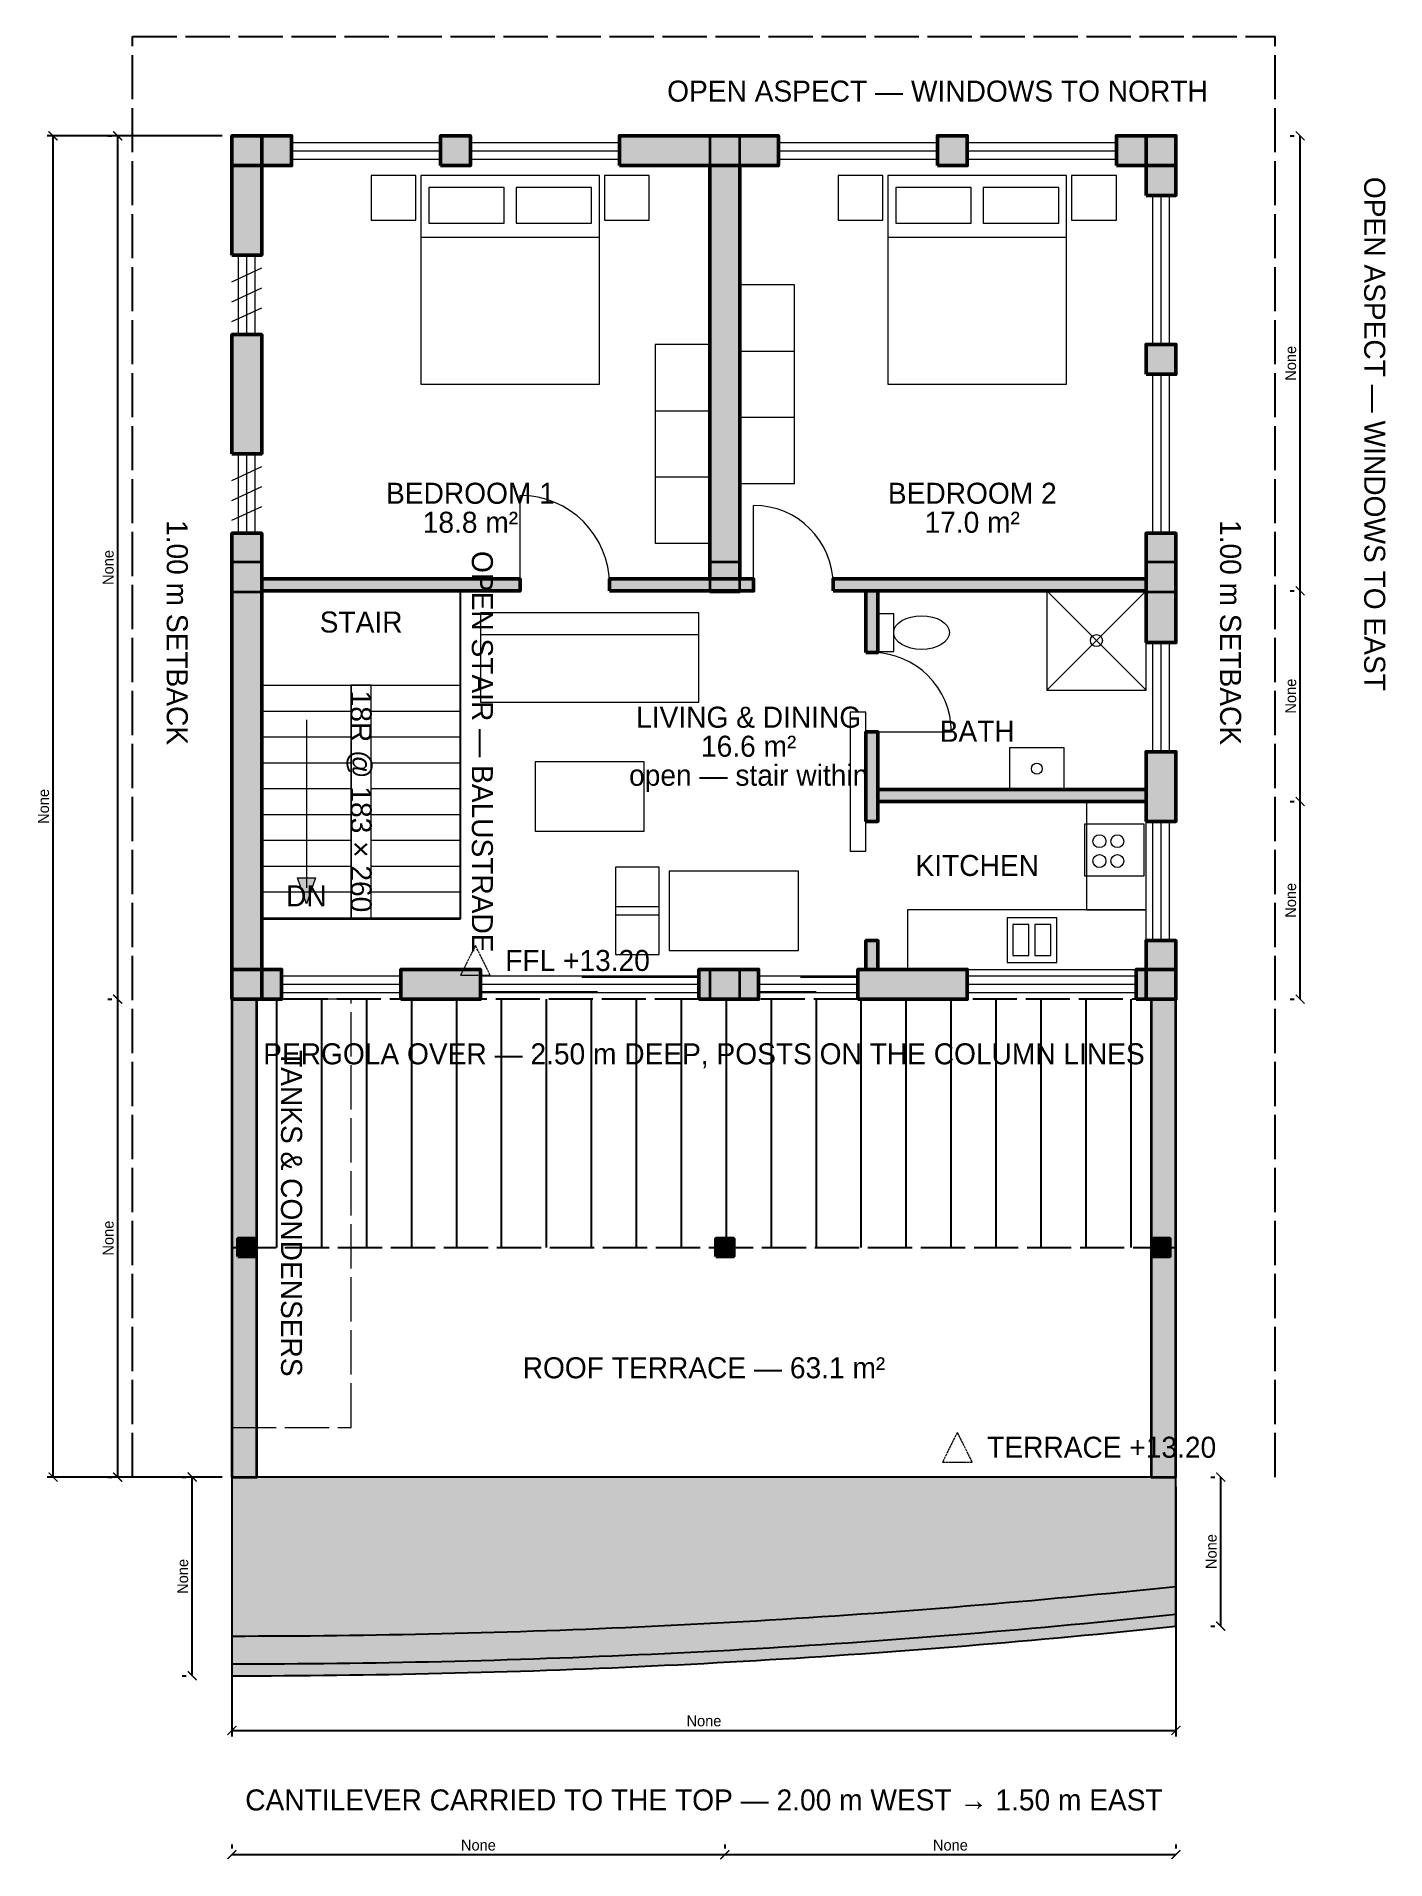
# Model space of a CAD drawing. Header units: millimetres. Extents: x 10533 to 24109, y -350 to 18000.
import ezdxf
from ezdxf.enums import TextEntityAlignment as Align

# ---------------------------------------------------------------- set-up
doc = ezdxf.new("R2010")
doc.units = ezdxf.units.MM
doc.header["$LTSCALE"] = 20
doc.linetypes.add('DASHDOT', pattern=[3.556, 2.54, -0.508, 0, -0.508])
doc.linetypes.add('DASHED', pattern=[1.524, 1.27, -0.254])
for name, color, linetype, lineweight in [('A-ANNO-DIMS', 5, 'CONTINUOUS', 13), ('A-ANNO-PATT', 8, 'CONTINUOUS', 9), ('A-ANNO-SYMB', 5, 'DASHED', 13), ('A-ANNO-TEXT', 7, 'CONTINUOUS', 13), ('A-DOOR', 3, 'CONTINUOUS', 18), ('A-EQPM', 6, 'CONTINUOUS', 13), ('A-FLOR', 7, 'CONTINUOUS', 25), ('A-FLOR-OVER', 7, 'CONTINUOUS', 25), ('A-FLOR-STRS', 2, 'CONTINUOUS', 18), ('A-FURN', 6, 'CONTINUOUS', 13), ('A-GLAZ', 4, 'CONTINUOUS', 18), ('A-WALL', 7, 'CONTINUOUS', 50), ('A-WALL-PATT', 7, 'CONTINUOUS', 9), ('A-WALL-PRHT', 9, 'CONTINUOUS', 35), ('G-ANNO-BNDY', 1, 'DASHDOT', 25), ('S-COLS', 7, 'CONTINUOUS', 35)]:
    doc.layers.add(name, color=color, linetype=linetype, lineweight=lineweight)
doc.dimstyles.new('ARCH', dxfattribs={"dimtxt": 2.2, "dimasz": 1.8, "dimexe": 1.2, "dimexo": 2, "dimgap": 0.8, "dimtad": 1, "dimlfac": 0.001, "dimblk": 'ARCHTICK', "dimcen": 2.5, "dimazin": 3, "dimtfac": 1, "dimtmove": 0, "dimatfit": 3})

# ---------------------------------------------------------------- blocks, each defined once
blk = doc.blocks.new('_ARCHTICK')
at = {"color": 0, "linetype": 'BYBLOCK', "const_width": 0.15}
blk.add_lwpolyline([(-0.5, -0.5), (0.5, 0.5)], dxfattribs=at)

msp = doc.modelspace()

# ---------------------------------------------------------------- hatches: boundary and pattern name
at = {"layer": 'A-ANNO-PATT'}
for points in [[(13250, 9270), (13160, 9530), (13340, 9530)], [(12500, 3500), (12500, 1500), (12631.944, 1500.096), (12763.889, 1500.386), (12895.833, 1500.868), (13027.778, 1501.543), (13159.722, 1502.411), (13291.667, 1503.472), (13423.611, 1504.726), (13555.556, 1506.173), (13687.5, 1507.812), (13819.444, 1509.645), (13951.389, 1511.671), (14083.333, 1513.889), (14215.278, 1516.3), (14347.222, 1518.904), (14479.167, 1521.701), (14611.111, 1524.691), (14743.056, 1527.874), (14875, 1531.25), (15006.944, 1534.819), (15138.889, 1538.58), (15270.833, 1542.535), (15402.778, 1546.682), (15534.722, 1551.022), (15666.667, 1555.556), (15798.611, 1560.282), (15930.556, 1565.201), (16062.5, 1570.312), (16194.444, 1575.617), (16326.389, 1581.115), (16458.333, 1586.806), (16590.278, 1592.689), (16722.222, 1598.765), (16854.167, 1605.035), (16986.111, 1611.497), (17118.056, 1618.152), (17250, 1625), (17381.944, 1632.041), (17513.889, 1639.275), (17645.833, 1646.701), (17777.778, 1654.321), (17909.722, 1662.133), (18041.667, 1670.139), (18173.611, 1678.337), (18305.556, 1686.728), (18437.5, 1695.312), (18569.444, 1704.09), (18701.389, 1713.059), (18833.333, 1722.222), (18965.278, 1731.578), (19097.222, 1741.127), (19229.167, 1750.868), (19361.111, 1760.802), (19493.056, 1770.93), (19625, 1781.25), (19756.944, 1791.763), (19888.889, 1802.469), (20020.833, 1813.368), (20152.778, 1824.46), (20284.722, 1835.745), (20416.667, 1847.222), (20548.611, 1858.893), (20680.556, 1870.756), (20812.5, 1882.812), (20944.444, 1895.062), (21076.389, 1907.504), (21208.333, 1920.139), (21340.278, 1932.967), (21472.222, 1945.988), (21604.167, 1959.201), (21736.111, 1972.608), (21868.056, 1986.208), (22000, 2000), (22000, 3500)]]:
    msp.add_hatch(color=7, dxfattribs=at).paths.add_polyline_path(points)
at = {"layer": 'A-WALL-PATT'}
for points in [[(12500, 15800), (12800, 15800), (12800, 17000), (12500, 17000)], [(12500, 16700), (13100, 16700), (13100, 17000), (12500, 17000)], [(14600, 16700), (14900, 16700), (14900, 17000), (14600, 17000)], [(16400, 16700), (18000, 16700), (18000, 17000), (16400, 17000)], [(19600, 16700), (19900, 16700), (19900, 17000), (19600, 17000)], [(21400, 16700), (22000, 16700), (22000, 17000), (21400, 17000)], [(21700, 16400), (22000, 16400), (22000, 17000), (21700, 17000)], [(17310, 12540), (17610, 12540), (17610, 16700), (17310, 16700)], [(12500, 13800), (12800, 13800), (12800, 15000), (12500, 15000)], [(21700, 14600), (22000, 14600), (22000, 14900), (21700, 14900)], [(12500, 8310), (12800, 8310), (12800, 13000), (12500, 13000)], [(21700, 11900), (22000, 11900), (22000, 13000), (21700, 13000)], [(12800, 12420), (15400, 12420), (15400, 12540), (12800, 12540)], [(16300, 12420), (17750, 12420), (17750, 12540), (16300, 12540)], [(18550, 12420), (21700, 12420), (21700, 12540), (18550, 12540)], [(18880, 11800), (19000, 11800), (19000, 12420), (18880, 12420)], [(18880, 10100), (19000, 10100), (19000, 11000), (18880, 11000)], [(21700, 10100), (22000, 10100), (22000, 10800), (21700, 10800)], [(19000, 10300), (21700, 10300), (21700, 10420), (19000, 10420)], [(18880, 8610), (19000, 8610), (19000, 8900), (18880, 8900)], [(21700, 8310), (22000, 8310), (22000, 8900), (21700, 8900)], [(12500, 8310), (13000, 8310), (13000, 8610), (12500, 8610)], [(14200, 8310), (15000, 8310), (15000, 8610), (14200, 8610)], [(17200, 8310), (17800, 8310), (17800, 8610), (17200, 8610)], [(18800, 8310), (19900, 8310), (19900, 8610), (18800, 8610)], [(21600, 8310), (22000, 8310), (22000, 8610), (21600, 8610)], [(12500, 3500), (12750, 3500), (12750, 8310), (12500, 8310)], [(21750, 3500), (22000, 3500), (22000, 8310), (21750, 8310)], [(12560, 5720), (12740, 5720), (12740, 5900), (12560, 5900)], [(17370, 5720), (17550, 5720), (17550, 5900), (17370, 5900)], [(21760, 5720), (21940, 5720), (21940, 5900), (21760, 5900)]]:
    msp.add_hatch(color=7, dxfattribs=at).paths.add_polyline_path(points)

# ---------------------------------------------------------------- linework, layer by layer
at = {"layer": 'A-ANNO-SYMB'}
for points in [[(14950, 8850), (14800, 8550), (15100, 8550)], [(19800, 3950), (19650, 3650), (19950, 3650)]]:
    msp.add_lwpolyline(points, close=True, dxfattribs=at)
at = {"layer": 'A-DOOR'}
for p, q in [((15400, 12480), (15400, 13380)), ((17750, 12480), (17750, 13280)), ((15400, 12420), (15400, 12540)), ((16300, 12420), (16300, 12540)), ((17750, 12420), (17750, 12540)), ((18550, 12420), (18550, 12540)), ((18880, 11800), (19000, 11800)), ((18880, 11000), (19000, 11000)), ((18940, 11000), (19740, 11000)), ((18880, 10100), (19000, 10100)), ((18880, 8900), (19000, 8900))]:
    msp.add_line(p, q, dxfattribs=at)
for centre, radius in [((15400, 12480), 900), ((17750, 12480), 800), ((18940, 11000), 800)]:
    msp.add_arc(centre, radius, 0, 90, dxfattribs=at)
at = {"layer": 'A-EQPM'}
for p, q in [((20700, 11420), (21700, 12420)), ((21700, 11420), (20700, 12420))]:
    msp.add_line(p, q, dxfattribs=at)
for points in [[(20700, 11420), (21700, 11420), (21700, 12420), (20700, 12420)], [(19000, 11810), (19160, 11810), (19160, 12190), (19000, 12190)], [(20325, 10420), (20875, 10420), (20875, 10840), (20325, 10840)], [(20300, 8680), (20800, 8680), (20800, 9130), (20300, 9130)], [(20360, 8750), (20520, 8750), (20520, 9060), (20360, 9060)], [(20580, 8750), (20740, 8750), (20740, 9060), (20580, 9060)]]:
    msp.add_lwpolyline(points, close=True, dxfattribs=at)
for centre, radius in [((21200, 11920), 60), ((20600, 10630), 55)]:
    msp.add_circle(centre, radius, dxfattribs=at)
msp.add_ellipse((19440, 12000), major_axis=(280, 0), ratio=0.607142857, dxfattribs=at)
at = {"layer": 'A-FLOR'}
for p, q in [((14800, 9120), (14800, 12420)), ((12800, 9120), (14800, 9120))]:
    msp.add_line(p, q, dxfattribs=at)
msp.add_lwpolyline([(12500, 3500), (12500, 1500), (12631.944, 1500.096), (12763.889, 1500.386), (12895.833, 1500.868), (13027.778, 1501.543), (13159.722, 1502.411), (13291.667, 1503.472), (13423.611, 1504.726), (13555.556, 1506.173), (13687.5, 1507.812), (13819.444, 1509.645), (13951.389, 1511.671), (14083.333, 1513.889), (14215.278, 1516.3), (14347.222, 1518.904), (14479.167, 1521.701), (14611.111, 1524.691), (14743.056, 1527.874), (14875, 1531.25), (15006.944, 1534.819), (15138.889, 1538.58), (15270.833, 1542.535), (15402.778, 1546.682), (15534.722, 1551.022), (15666.667, 1555.556), (15798.611, 1560.282), (15930.556, 1565.201), (16062.5, 1570.312), (16194.444, 1575.617), (16326.389, 1581.115), (16458.333, 1586.806), (16590.278, 1592.689), (16722.222, 1598.765), (16854.167, 1605.035), (16986.111, 1611.497), (17118.056, 1618.152), (17250, 1625), (17381.944, 1632.041), (17513.889, 1639.275), (17645.833, 1646.701), (17777.778, 1654.321), (17909.722, 1662.133), (18041.667, 1670.139), (18173.611, 1678.337), (18305.556, 1686.728), (18437.5, 1695.312), (18569.444, 1704.09), (18701.389, 1713.059), (18833.333, 1722.222), (18965.278, 1731.578), (19097.222, 1741.127), (19229.167, 1750.868), (19361.111, 1760.802), (19493.056, 1770.93), (19625, 1781.25), (19756.944, 1791.763), (19888.889, 1802.469), (20020.833, 1813.368), (20152.778, 1824.46), (20284.722, 1835.745), (20416.667, 1847.222), (20548.611, 1858.893), (20680.556, 1870.756), (20812.5, 1882.812), (20944.444, 1895.062), (21076.389, 1907.504), (21208.333, 1920.139), (21340.278, 1932.967), (21472.222, 1945.988), (21604.167, 1959.201), (21736.111, 1972.608), (21868.056, 1986.208), (22000, 2000), (22000, 3500)], close=True, dxfattribs=at)
at = {"layer": 'A-FLOR', "linetype": 'DASHED', "ltscale": 17.5}
msp.add_lwpolyline([(12500, 1900), (12631.944, 1900.096), (12763.889, 1900.386), (12895.833, 1900.868), (13027.778, 1901.543), (13159.722, 1902.411), (13291.667, 1903.472), (13423.611, 1904.726), (13555.556, 1906.173), (13687.5, 1907.812), (13819.444, 1909.645), (13951.389, 1911.671), (14083.333, 1913.889), (14215.278, 1916.3), (14347.222, 1918.904), (14479.167, 1921.701), (14611.111, 1924.691), (14743.056, 1927.874), (14875, 1931.25), (15006.944, 1934.819), (15138.889, 1938.58), (15270.833, 1942.535), (15402.778, 1946.682), (15534.722, 1951.022), (15666.667, 1955.556), (15798.611, 1960.282), (15930.556, 1965.201), (16062.5, 1970.312), (16194.444, 1975.617), (16326.389, 1981.115), (16458.333, 1986.806), (16590.278, 1992.689), (16722.222, 1998.765), (16854.167, 2005.035), (16986.111, 2011.497), (17118.056, 2018.152), (17250, 2025), (17381.944, 2032.041), (17513.889, 2039.275), (17645.833, 2046.701), (17777.778, 2054.321), (17909.722, 2062.133), (18041.667, 2070.139), (18173.611, 2078.337), (18305.556, 2086.728), (18437.5, 2095.312), (18569.444, 2104.09), (18701.389, 2113.059), (18833.333, 2122.222), (18965.278, 2131.578), (19097.222, 2141.127), (19229.167, 2150.868), (19361.111, 2160.802), (19493.056, 2170.93), (19625, 2181.25), (19756.944, 2191.763), (19888.889, 2202.469), (20020.833, 2213.368), (20152.778, 2224.46), (20284.722, 2235.745), (20416.667, 2247.222), (20548.611, 2258.893), (20680.556, 2270.756), (20812.5, 2282.812), (20944.444, 2295.062), (21076.389, 2307.504), (21208.333, 2320.139), (21340.278, 2332.967), (21472.222, 2345.988), (21604.167, 2359.201), (21736.111, 2372.608), (21868.056, 2386.208), (22000, 2400)], dxfattribs=at)
at = {"layer": 'A-FLOR'}
for points in [[(12500, 1620), (12631.944, 1620.096), (12763.889, 1620.386), (12895.833, 1620.868), (13027.778, 1621.543), (13159.722, 1622.411), (13291.667, 1623.472), (13423.611, 1624.726), (13555.556, 1626.173), (13687.5, 1627.812), (13819.444, 1629.645), (13951.389, 1631.671), (14083.333, 1633.889), (14215.278, 1636.3), (14347.222, 1638.904), (14479.167, 1641.701), (14611.111, 1644.691), (14743.056, 1647.874), (14875, 1651.25), (15006.944, 1654.819), (15138.889, 1658.58), (15270.833, 1662.535), (15402.778, 1666.682), (15534.722, 1671.022), (15666.667, 1675.556), (15798.611, 1680.282), (15930.556, 1685.201), (16062.5, 1690.312), (16194.444, 1695.617), (16326.389, 1701.115), (16458.333, 1706.806), (16590.278, 1712.689), (16722.222, 1718.765), (16854.167, 1725.035), (16986.111, 1731.497), (17118.056, 1738.152), (17250, 1745), (17381.944, 1752.041), (17513.889, 1759.275), (17645.833, 1766.701), (17777.778, 1774.321), (17909.722, 1782.133), (18041.667, 1790.139), (18173.611, 1798.337), (18305.556, 1806.728), (18437.5, 1815.312), (18569.444, 1824.09), (18701.389, 1833.059), (18833.333, 1842.222), (18965.278, 1851.578), (19097.222, 1861.127), (19229.167, 1870.868), (19361.111, 1880.802), (19493.056, 1890.93), (19625, 1901.25), (19756.944, 1911.763), (19888.889, 1922.469), (20020.833, 1933.368), (20152.778, 1944.46), (20284.722, 1955.745), (20416.667, 1967.222), (20548.611, 1978.893), (20680.556, 1990.756), (20812.5, 2002.812), (20944.444, 2015.062), (21076.389, 2027.504), (21208.333, 2040.139), (21340.278, 2052.967), (21472.222, 2065.988), (21604.167, 2079.201), (21736.111, 2092.608), (21868.056, 2106.208), (22000, 2120)], [(12500, 1500), (12631.944, 1500.096), (12763.889, 1500.386), (12895.833, 1500.868), (13027.778, 1501.543), (13159.722, 1502.411), (13291.667, 1503.472), (13423.611, 1504.726), (13555.556, 1506.173), (13687.5, 1507.812), (13819.444, 1509.645), (13951.389, 1511.671), (14083.333, 1513.889), (14215.278, 1516.3), (14347.222, 1518.904), (14479.167, 1521.701), (14611.111, 1524.691), (14743.056, 1527.874), (14875, 1531.25), (15006.944, 1534.819), (15138.889, 1538.58), (15270.833, 1542.535), (15402.778, 1546.682), (15534.722, 1551.022), (15666.667, 1555.556), (15798.611, 1560.282), (15930.556, 1565.201), (16062.5, 1570.312), (16194.444, 1575.617), (16326.389, 1581.115), (16458.333, 1586.806), (16590.278, 1592.689), (16722.222, 1598.765), (16854.167, 1605.035), (16986.111, 1611.497), (17118.056, 1618.152), (17250, 1625), (17381.944, 1632.041), (17513.889, 1639.275), (17645.833, 1646.701), (17777.778, 1654.321), (17909.722, 1662.133), (18041.667, 1670.139), (18173.611, 1678.337), (18305.556, 1686.728), (18437.5, 1695.312), (18569.444, 1704.09), (18701.389, 1713.059), (18833.333, 1722.222), (18965.278, 1731.578), (19097.222, 1741.127), (19229.167, 1750.868), (19361.111, 1760.802), (19493.056, 1770.93), (19625, 1781.25), (19756.944, 1791.763), (19888.889, 1802.469), (20020.833, 1813.368), (20152.778, 1824.46), (20284.722, 1835.745), (20416.667, 1847.222), (20548.611, 1858.893), (20680.556, 1870.756), (20812.5, 1882.812), (20944.444, 1895.062), (21076.389, 1907.504), (21208.333, 1920.139), (21340.278, 1932.967), (21472.222, 1945.988), (21604.167, 1959.201), (21736.111, 1972.608), (21868.056, 1986.208), (22000, 2000)]]:
    msp.add_lwpolyline(points, dxfattribs=at)
at = {"layer": 'A-FLOR-OVER'}
for p, q in [((12952.381, 5810), (12952.381, 8310)), ((13404.762, 5810), (13404.762, 8310)), ((13857.143, 5810), (13857.143, 8310)), ((14309.524, 5810), (14309.524, 8310)), ((14761.905, 5810), (14761.905, 8310)), ((15214.286, 5810), (15214.286, 8310)), ((15666.667, 5810), (15666.667, 8310)), ((16119.048, 5810), (16119.048, 8310)), ((16571.429, 5810), (16571.429, 8310)), ((17023.81, 5810), (17023.81, 8310)), ((17476.19, 5810), (17476.19, 8310)), ((17928.571, 5810), (17928.571, 8310)), ((18380.952, 5810), (18380.952, 8310)), ((18833.333, 5810), (18833.333, 8310)), ((19285.714, 5810), (19285.714, 8310)), ((19738.095, 5810), (19738.095, 8310)), ((20190.476, 5810), (20190.476, 8310)), ((20642.857, 5810), (20642.857, 8310)), ((21095.238, 5810), (21095.238, 8310)), ((21547.619, 5810), (21547.619, 8310))]:
    msp.add_line(p, q, dxfattribs=at)
at = {"layer": 'A-FLOR-OVER', "linetype": 'DASHED', "ltscale": 17.5}
msp.add_lwpolyline([(12500, 5810), (22000, 5810), (22000, 8310), (12500, 8310)], close=True, dxfattribs=at)
at = {"layer": 'A-FLOR-STRS'}
for p, q in [((12800, 11470), (14800, 11470)), ((12800, 11470), (13700, 11470)), ((13700, 9130), (13700, 11470)), ((13900, 11470), (14800, 11470)), ((13900, 9130), (13900, 11470)), ((12800, 11210), (13700, 11210)), ((13900, 11210), (14800, 11210)), ((13250, 11120), (13250, 9430)), ((12800, 10950), (13700, 10950)), ((13900, 10950), (14800, 10950)), ((12800, 10690), (13700, 10690)), ((13900, 10690), (14800, 10690)), ((12800, 10430), (13700, 10430)), ((13900, 10430), (14800, 10430)), ((12800, 10170), (13700, 10170)), ((13900, 10170), (14800, 10170)), ((12800, 9910), (13700, 9910)), ((13900, 9910), (14800, 9910)), ((12800, 9650), (13700, 9650)), ((13900, 9650), (14800, 9650)), ((12800, 9390), (13700, 9390)), ((13900, 9390), (14800, 9390)), ((12800, 9130), (13700, 9130)), ((13900, 9130), (14800, 9130))]:
    msp.add_line(p, q, dxfattribs=at)
for points in [[(13700, 9130), (13900, 9130), (13900, 11470), (13700, 11470)], [(13250, 9270), (13160, 9530), (13340, 9530)]]:
    msp.add_lwpolyline(points, close=True, dxfattribs=at)
at = {"layer": 'A-FURN'}
for p, q in [((14400, 15980), (16200, 15980)), ((19100, 15980), (20900, 15980)), ((17610, 14833.333), (18160, 14833.333)), ((16760, 14233.333), (17310, 14233.333)), ((17610, 14166.667), (18160, 14166.667)), ((16760, 13566.667), (17310, 13566.667)), ((12500, 1500), (12500, 3500)), ((22000, 2000), (22000, 3500))]:
    msp.add_line(p, q, dxfattribs=at)
for points in [[(13900, 16150), (14350, 16150), (14350, 16600), (13900, 16600)], [(14400, 14500), (16200, 14500), (16200, 16600), (14400, 16600)], [(16250, 16150), (16700, 16150), (16700, 16600), (16250, 16600)], [(18600, 16150), (19050, 16150), (19050, 16600), (18600, 16600)], [(19100, 14500), (20900, 14500), (20900, 16600), (19100, 16600)], [(20950, 16150), (21400, 16150), (21400, 16600), (20950, 16600)], [(14480, 16120), (15240, 16120), (15240, 16480), (14480, 16480)], [(15360, 16120), (16120, 16120), (16120, 16480), (15360, 16480)], [(19180, 16120), (19940, 16120), (19940, 16480), (19180, 16480)], [(20060, 16120), (20820, 16120), (20820, 16480), (20060, 16480)], [(17610, 13500), (18160, 13500), (18160, 15500), (17610, 15500)], [(16760, 12900), (17310, 12900), (17310, 14900), (16760, 14900)], [(15000, 11300), (17200, 11300), (17200, 12200), (15000, 12200)], [(15000, 11980), (17200, 11980), (17200, 12200), (15000, 12200)], [(18720, 9800), (18880, 9800), (18880, 11200), (18720, 11200)], [(15550, 10000), (16650, 10000), (16650, 10700), (15550, 10700)], [(21100, 9210), (21700, 9210), (21700, 10300), (21100, 10300)], [(21080, 9550), (21680, 9550), (21680, 10070), (21080, 10070)], [(16360, 9160), (16800, 9160), (16800, 9640), (16360, 9640)], [(16900, 8800), (18200, 8800), (18200, 9600), (16900, 9600)], [(16360, 8760), (16800, 8760), (16800, 9240), (16360, 9240)], [(19300, 8610), (21700, 8610), (21700, 9210), (19300, 9210)]]:
    msp.add_lwpolyline(points, close=True, dxfattribs=at)
at = {"layer": 'A-FURN', "linetype": 'DASHED', "ltscale": 17.5}
msp.add_lwpolyline([(12500, 4000), (13700, 4000), (13700, 8310), (12500, 8310)], close=True, dxfattribs=at)
at = {"layer": 'A-FURN'}
for centre in [(21230, 9900), (21410, 9900), (21230, 9700), (21410, 9700)]:
    msp.add_circle(centre, 65, dxfattribs=at)
at = {"layer": 'A-GLAZ'}
for p, q in [((13100, 16700), (13100, 17000)), ((13100, 16934), (14600, 16934)), ((14600, 16700), (14600, 17000)), ((14900, 16700), (14900, 17000)), ((14900, 16934), (16400, 16934)), ((16400, 16700), (16400, 17000)), ((18000, 16700), (18000, 17000)), ((18000, 16934), (19600, 16934)), ((19600, 16700), (19600, 17000)), ((19900, 16700), (19900, 17000)), ((19900, 16934), (21400, 16934)), ((21400, 16700), (21400, 17000)), ((13100, 16850), (14600, 16850)), ((13100, 16766), (14600, 16766)), ((14900, 16850), (16400, 16850)), ((14900, 16766), (16400, 16766)), ((18000, 16850), (19600, 16850)), ((18000, 16766), (19600, 16766)), ((19900, 16850), (21400, 16850)), ((19900, 16766), (21400, 16766)), ((21700, 16400), (22000, 16400)), ((21766, 14900), (21766, 16400)), ((21850, 14900), (21850, 16400)), ((21934, 14900), (21934, 16400)), ((12500, 15800), (12800, 15800)), ((12566, 15000), (12566, 15800)), ((12650, 15000), (12650, 15800)), ((12734, 15000), (12734, 15800)), ((12500, 15530), (12800, 15670)), ((12500, 15330), (12800, 15470)), ((12500, 15130), (12800, 15270)), ((12500, 15000), (12800, 15000)), ((21700, 14900), (22000, 14900)), ((21700, 14600), (22000, 14600)), ((21766, 13000), (21766, 14600)), ((21850, 13000), (21850, 14600)), ((21934, 13000), (21934, 14600)), ((12500, 13800), (12800, 13800)), ((12566, 13000), (12566, 13800)), ((12650, 13000), (12650, 13800)), ((12734, 13000), (12734, 13800)), ((12500, 13530), (12800, 13670)), ((12500, 13330), (12800, 13470)), ((12500, 13130), (12800, 13270)), ((12500, 13000), (12800, 13000)), ((21700, 13000), (22000, 13000)), ((21700, 11900), (22000, 11900)), ((21766, 10800), (21766, 11900)), ((21850, 10800), (21850, 11900)), ((21934, 10800), (21934, 11900)), ((21700, 10800), (22000, 10800)), ((21700, 10100), (22000, 10100)), ((21766, 8900), (21766, 10100)), ((21850, 8900), (21850, 10100)), ((21934, 8900), (21934, 10100)), ((21700, 8900), (22000, 8900)), ((13000, 8310), (13000, 8610)), ((13000, 8544), (14200, 8544)), ((13000, 8460), (14200, 8460)), ((14200, 8310), (14200, 8610)), ((15000, 8310), (15000, 8610)), ((15000, 8544), (17200, 8544)), ((15000, 8460), (17200, 8460)), ((16020, 8532), (17200, 8532)), ((17200, 8310), (17200, 8610)), ((17800, 8310), (17800, 8610)), ((17800, 8544), (18800, 8544)), ((17800, 8460), (18800, 8460)), ((18220, 8532), (18800, 8532)), ((18800, 8310), (18800, 8610)), ((19900, 8310), (19900, 8610)), ((19900, 8544), (21600, 8544)), ((19900, 8460), (21600, 8460)), ((21600, 8310), (21600, 8610)), ((13000, 8376), (14200, 8376)), ((15000, 8388), (16180, 8388)), ((15000, 8376), (17200, 8376)), ((17800, 8388), (18380, 8388)), ((17800, 8376), (18800, 8376)), ((19900, 8376), (21600, 8376))]:
    msp.add_line(p, q, dxfattribs=at)
at = {"layer": 'A-WALL'}
for points in [[(12500, 15800), (12800, 15800), (12800, 17000), (12500, 17000)], [(12500, 16700), (13100, 16700), (13100, 17000), (12500, 17000)], [(14600, 16700), (14900, 16700), (14900, 17000), (14600, 17000)], [(16400, 16700), (18000, 16700), (18000, 17000), (16400, 17000)], [(19600, 16700), (19900, 16700), (19900, 17000), (19600, 17000)], [(21400, 16700), (22000, 16700), (22000, 17000), (21400, 17000)], [(21700, 16400), (22000, 16400), (22000, 17000), (21700, 17000)], [(17310, 12540), (17610, 12540), (17610, 16700), (17310, 16700)], [(12500, 13800), (12800, 13800), (12800, 15000), (12500, 15000)], [(21700, 14600), (22000, 14600), (22000, 14900), (21700, 14900)], [(12500, 8310), (12800, 8310), (12800, 13000), (12500, 13000)], [(21700, 11900), (22000, 11900), (22000, 13000), (21700, 13000)], [(12800, 12420), (15400, 12420), (15400, 12540), (12800, 12540)], [(16300, 12420), (17750, 12420), (17750, 12540), (16300, 12540)], [(18550, 12420), (21700, 12420), (21700, 12540), (18550, 12540)], [(18880, 11800), (19000, 11800), (19000, 12420), (18880, 12420)], [(18880, 10100), (19000, 10100), (19000, 11000), (18880, 11000)], [(21700, 10100), (22000, 10100), (22000, 10800), (21700, 10800)], [(19000, 10300), (21700, 10300), (21700, 10420), (19000, 10420)], [(18880, 8610), (19000, 8610), (19000, 8900), (18880, 8900)], [(21700, 8310), (22000, 8310), (22000, 8900), (21700, 8900)], [(12500, 8310), (13000, 8310), (13000, 8610), (12500, 8610)], [(14200, 8310), (15000, 8310), (15000, 8610), (14200, 8610)], [(17200, 8310), (17800, 8310), (17800, 8610), (17200, 8610)], [(18800, 8310), (19900, 8310), (19900, 8610), (18800, 8610)], [(21600, 8310), (22000, 8310), (22000, 8610), (21600, 8610)], [(12560, 5720), (12740, 5720), (12740, 5900), (12560, 5900)], [(17370, 5720), (17550, 5720), (17550, 5900), (17370, 5900)], [(21760, 5720), (21940, 5720), (21940, 5900), (21760, 5900)]]:
    msp.add_lwpolyline(points, close=True, dxfattribs=at)
at = {"layer": 'A-WALL-PRHT'}
for points in [[(12500, 3500), (12750, 3500), (12750, 8310), (12500, 8310)], [(21750, 3500), (22000, 3500), (22000, 8310), (21750, 8310)]]:
    msp.add_lwpolyline(points, close=True, dxfattribs=at)
at = {"layer": 'G-ANNO-BNDY', "linetype": 'DASHED', "ltscale": 17.5}
for p, q in [((11500, 3500), (11500, 18000)), ((11500, 18000), (23000, 18000)), ((23000, 3500), (23000, 18000))]:
    msp.add_line(p, q, dxfattribs=at)
at = {"layer": 'S-COLS'}
for points in [[(12500, 16700), (12800, 16700), (12800, 17000), (12500, 17000)], [(17310, 16700), (17610, 16700), (17610, 17000), (17310, 17000)], [(21700, 16700), (22000, 16700), (22000, 17000), (21700, 17000)], [(12500, 12410), (12800, 12410), (12800, 12710), (12500, 12710)], [(17310, 12410), (17610, 12410), (17610, 12710), (17310, 12710)], [(21700, 12410), (22000, 12410), (22000, 12710), (21700, 12710)], [(12500, 8310), (12800, 8310), (12800, 8610), (12500, 8610)], [(17310, 8310), (17610, 8310), (17610, 8610), (17310, 8610)], [(21700, 8310), (22000, 8310), (22000, 8610), (21700, 8610)]]:
    msp.add_lwpolyline(points, close=True, dxfattribs=at)

# ---------------------------------------------------------------- texts
at = {"layer": 'A-ANNO-TEXT'}
for s, height, p in [('OPEN ASPECT — WINDOWS TO NORTH', 211.66667, (19600, 17450)), ('BEDROOM 1', 211.6667, (14900, 13402.235)), ('BEDROOM 2', 211.6667, (19950, 13402.235)), ('18.8 m²', 211.6667, (14900, 13110.135)), ('17.0 m²', 211.6667, (19950, 13110.135)), ('STAIR', 211.6667, (13800, 12106.185)), ('LIVING & DINING', 211.66667, (17700, 11148.285)), ('BATH', 211.6667, (20000, 11006.185)), ('16.6 m²', 211.6667, (17700, 10856.185)), ('open — stair within', 211.66667, (17700, 10564.085)), ('KITCHEN', 211.6667, (20000, 9656.185)), ('PERGOLA OVER — 2.50 m DEEP, POSTS ON THE COLUMN LINES', 211.66667, (17250, 7760)), ('ROOF TERRACE — 63.1 m²', 211.66667, (17250, 4600)), ('CANTILEVER CARRIED TO THE TOP — 2.00 m WEST → 1.50 m EAST', 211.66667, (17250, 250))]:
    msp.add_text(s, height=height, dxfattribs=at).set_placement(p, align=Align.MIDDLE_CENTER)
for s, p in [('OPEN ASPECT — WINDOWS TO EAST', (24000, 14000)), ('1.00 m SETBACK', (11950, 12000)), ('1.00 m SETBACK', (22550, 12000)), ('OPEN STAIR — BALUSTRADE', (15020, 10800)), ('TANKS & CONDENSERS', (13100, 6155))]:
    msp.add_text(s, height=211.66667, rotation=-90, dxfattribs=at).set_placement(p, align=Align.MIDDLE_CENTER)
for s, height, p in [('FFL +13.20', 211.6667, (15250, 8700)), ('TERRACE +13.20', 211.66667, (20100, 3800))]:
    msp.add_text(s, height=height, dxfattribs=at).set_placement(p, align=Align.MIDDLE_LEFT)
at = {"layer": 'A-FLOR-STRS'}
msp.add_text('18R @ 183 × 260', height=211.66667, rotation=-90, dxfattribs=at).set_placement((13800, 10300), align=Align.MIDDLE_CENTER)
msp.add_text('DN', height=211.6667, dxfattribs=at).set_placement((13250, 9350), align=Align.MIDDLE_CENTER)

# ---------------------------------------------------------------- dimensions: what is measured, and where the dimension line sits
at = {"layer": 'A-ANNO-DIMS'}
for base, p1, p2 in [((10700, 3500), (12500, 3500), (12500, 17000)), ((11350, 8310), (11350, 8310), (11350, 17000)), ((23250, 12420), (23250, 12420), (23250, 17000)), ((23250, 10300), (23250, 10300), (23250, 12420)), ((23250, 8310), (23250, 8310), (23250, 10300)), ((11350, 3500), (11350, 3500), (11350, 8310)), ((12100, 1500), (12100, 1500), (12100, 3500)), ((22450, 2000), (22450, 2000), (22450, 3500))]:
    msp.add_linear_dim(base=base, p1=p1, p2=p2, angle=90, text='None', dimstyle='ARCH', override={"dimscale": 50}, dxfattribs=at).render()
for base, p1, p2 in [((12500, 950), (12500, 3500), (22000, 3500)), ((12500, -300), (12500, -300), (17460, -300)), ((17460, -300), (17460, -300), (22000, -300))]:
    msp.add_linear_dim(base=base, p1=p1, p2=p2, text='None', dimstyle='ARCH', override={"dimscale": 50}, dxfattribs=at).render()

doc.saveas('drawing.dxf')
